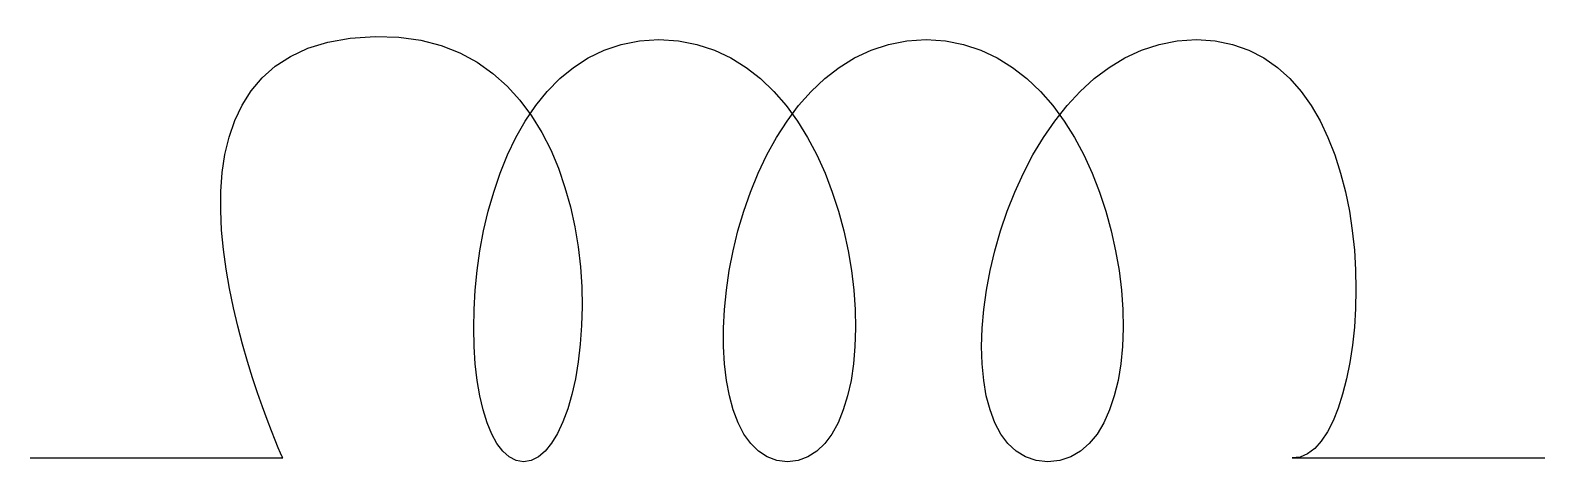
# Model space of a CAD drawing. Header units: millimetres. Extents: x -6 to 6, y 0 to 3.4.
import ezdxf

# ---------------------------------------------------------------- set-up
doc = ezdxf.new("R2010")
doc.units = ezdxf.units.MM
doc.layers.add('OBJECT', color=18, linetype='Continuous', lineweight=25, true_color=0x000000)

msp = doc.modelspace()

# ---------------------------------------------------------------- linework, layer by layer
at = {"layer": 'OBJECT'}
for p, q in [((-6, 0), (-4, 0)), ((4, 0), (6, 0))]:
    msp.add_line(p, q, dxfattribs=at)
for points in [[(-3.266, 3.341), (-1.203, 3.389), (-1.437, -0.03), (-2.091, -0.03)], [(-4, 0), (-4, 0), (-5.497, 3.289), (-3.266, 3.341)], [(-2.091, -0.03), (-2.744, -0.03), (-2.718, 3.315), (-1.019, 3.315)], [(-1.019, 3.315), (0.679, 3.315), (0.941, -0.03), (0, -0.03)], [(0, -0.03), (-0.941, -0.03), (-0.575, 3.315), (1.098, 3.315)], [(2.064, -0.03), (1.019, -0.03), (1.594, 3.315), (3.24, 3.315)], [(1.098, 3.315), (2.77, 3.315), (3.11, -0.03), (2.064, -0.03)], [(3.24, 3.315), (4.887, 3.315), (4.678, -0.03), (4, 0)]]:
    msp.add_open_spline(points, degree=3, dxfattribs=at)

doc.saveas('drawing.dxf')
